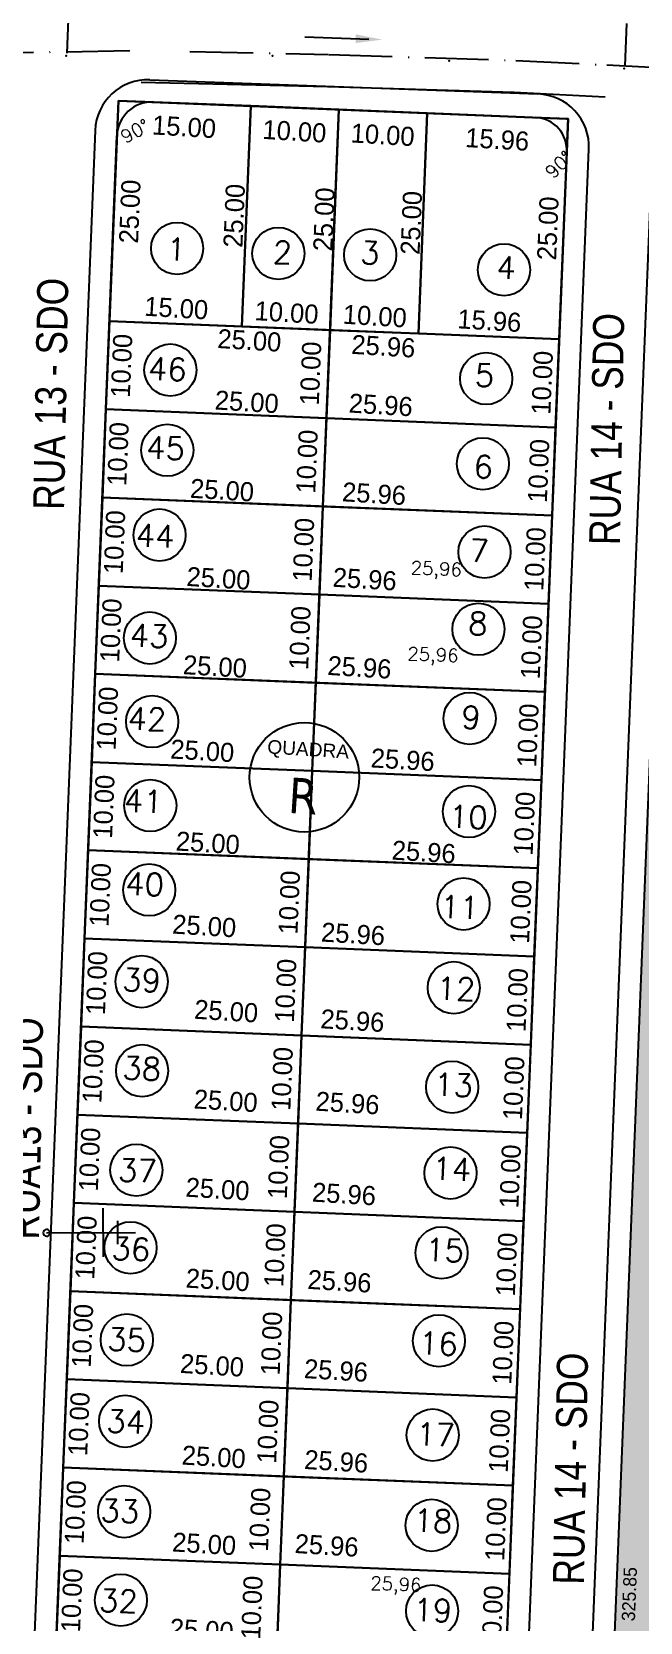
# Model space of a CAD drawing. Header units: millimetres. Extents: x 1794 to 8081, y 409 to 2272.
# Drawn here: x 5988.8 to 6057.7, y 573.1 to 753.3 of the extents above; entities that cross this region are included whole.
import ezdxf
from ezdxf.enums import TextEntityAlignment as Align

# ---------------------------------------------------------------- set-up
doc = ezdxf.new("R2010")
doc.units = ezdxf.units.MM
doc.linetypes.add('ACAD_ISO10W100', pattern=[18, 12, -3, 0, -3])
doc.linetypes.add('HIDDEN', pattern=[0.375, 0.25, -0.125])
for name, color, linetype in [('02 - EIXO VIA', 2, 'ACAD_ISO10W100'), ('03 - CALÇADA', 1, 'Continuous'), ('AGT POSTE', 7, 'Continuous'), ('BOUNDARY LOTES', 2, 'Continuous'), ('boundary quadras', 232, 'Continuous'), ('COT', 8, 'Continuous'), ('Cota', 8, 'Continuous'), ('CURVA_ESQ', 4, 'Continuous'), ('IND_QDª', 6, 'Continuous'), ('LOTE', 2, 'Continuous'), ('NºLOTES', 9, 'Continuous'), ('PROJEÇÃO', 8, 'HIDDEN'), ('PSTILO', 164, 'Continuous'), ('QDª', 4, 'Continuous'), ('SENTIDO ESCOAMENTO', 7, 'Continuous'), ('texto - ruas', 2, 'Continuous')]:
    doc.layers.add(name, color=color, linetype=linetype)
doc.layers.add('Hach Verde', color=7, linetype='Continuous', true_color=0xb5b2b0)
doc.styles.add('arcad1', font='romans.shx')
doc.styles.add('FUTURA', font='')
doc.styles.add('style1', font='tahoma.ttf')
doc.styles.add('T', font='ARIALN.TTF')
doc.styles.get('FUTURA').set_extended_font_data('Futura Lt BT')
doc.dimstyles.new('REGIS', dxfattribs={"dimtxt": 1.5, "dimasz": 0.12, "dimexe": 0, "dimexo": 0, "dimgap": 0, "dimtad": 0, "dimzin": 4, "dimdsep": 46, "dimtxsty": 'arcad1', "dimblk1": 'BOLA', "dimblk2": 'BOLA', "dimsah": 1, "dimcen": 0.12, "dimse1": 1, "dimse2": 1, "dimsd1": 1, "dimsd2": 1, "dimclrd": 256, "dimclre": 8, "dimclrt": 1, "dimadec": 0, "dimazin": 0, "dimtfac": 1.2, "dimtix": 1, "dimtmove": 2, "dimatfit": 3, "dimldrblk": 'BOLA', "dimfxl": 0, "dimfxlon": 1, "dimtvp": 2, "dimtolj": 1, "dimtzin": 4, "dimarcsym": 0})

# ---------------------------------------------------------------- blocks, each defined once
blk = doc.blocks.new('*D1518')
at = {"layer": 'Defpoints', "color": 0}
for p in [(5997.28, 1016.38), (5997.32, 1017.33), (5957.48, 675.13)]:
    blk.add_point(p, dxfattribs=at)
at = {"layer": 'COT', "color": 1, "insert": (5984.34, 1020.47), "char_height": 1.5, "attachment_point": 5, "rotation": 357.719, "style": 'arcad1'}
blk.add_mtext('\\A1;26,19', dxfattribs=at)
blk = doc.blocks.new('BOLA')
for p, q in [((-1, 0), (1, 0)), ((0, -1), (0, 1))]:
    blk.add_line(p, q)
blk.add_circle((0, 0), 0.3)
blk = doc.blocks.new('*D1519')
at = {"layer": 'Defpoints', "color": 0}
for p in [(5998.08, 1036.32), (5998.12, 1037.31), (5958.28, 695.11)]:
    blk.add_point(p, dxfattribs=at)
at = {"layer": 'COT', "color": 1, "insert": (5985.14, 1040.41), "char_height": 1.5, "attachment_point": 5, "rotation": 357.719, "style": 'arcad1'}
blk.add_mtext('\\A1;26,19', dxfattribs=at)
blk = doc.blocks.new('*D1520')
at = {"layer": 'Defpoints', "color": 0}
for p in [(5998.88, 1056.35), (5998.91, 1057.29), (5959.07, 715.1)]:
    blk.add_point(p, dxfattribs=at)
at = {"layer": 'COT', "color": 1, "insert": (5985.93, 1060.44), "char_height": 1.5, "attachment_point": 5, "rotation": 357.719, "style": 'arcad1'}
blk.add_mtext('\\A1;26,19', dxfattribs=at)
blk = doc.blocks.new('*D1535')
at = {"layer": 'Defpoints', "color": 0}
for p in [(6060.74, 1022.65), (6021.13, 680.44), (6047.03, 678.45)]:
    blk.add_point(p, dxfattribs=at)
at = {"layer": 'COT', "color": 1, "insert": (6034.21, 682.54), "char_height": 1.5, "attachment_point": 5, "rotation": 357.719, "style": 'arcad1'}
blk.add_mtext('\\A1;25,96', dxfattribs=at)
blk = doc.blocks.new('*D1536')
at = {"layer": 'Defpoints', "color": 0}
for p in [(6061.14, 1032.64), (6021.53, 690.43), (6047.42, 688.2)]:
    blk.add_point(p, dxfattribs=at)
at = {"layer": 'COT', "color": 1, "insert": (6034.59, 692.28), "char_height": 1.5, "attachment_point": 5, "rotation": 357.719, "style": 'arcad1'}
blk.add_mtext('\\A1;25,96', dxfattribs=at)
blk = doc.blocks.new('*D1572')
at = {"layer": 'Defpoints', "color": 0}
for p in [(6056.73, 921.88), (6017.12, 579.67), (6042.84, 573.15)]:
    blk.add_point(p, dxfattribs=at)
at = {"layer": 'COT', "color": 1, "insert": (6030.01, 577.23), "char_height": 1.5, "attachment_point": 5, "rotation": 357.719, "style": 'arcad1'}
blk.add_mtext('\\A1;25,96', dxfattribs=at)
blk = doc.blocks.new('*D1577')
at = {"layer": 'Defpoints', "color": 0}
for p in [(5991.34, 867.04), (5951.49, 524.84), (5977.62, 522.77)]:
    blk.add_point(p, dxfattribs=at)
at = {"layer": 'COT', "color": 1, "insert": (5964.68, 526.86), "char_height": 1.5, "attachment_point": 5, "rotation": 357.719, "style": 'arcad1'}
blk.add_mtext('\\A1;26,19', dxfattribs=at)
blk = doc.blocks.new('*D1578')
at = {"layer": 'Defpoints', "color": 0}
for p in [(5990.14, 837.06), (5950.3, 494.87), (5976.43, 492.86)]:
    blk.add_point(p, dxfattribs=at)
at = {"layer": 'COT', "color": 1, "insert": (5963.49, 496.95), "char_height": 1.5, "attachment_point": 5, "rotation": 357.719, "style": 'arcad1'}
blk.add_mtext('\\A1;26,19', dxfattribs=at)
blk = doc.blocks.new('NUM_quadra')
blk.add_circle((0, 0), 0.2)
at = {"insert": (-0.1419, 0.1285), "char_height": 0.05, "width": 0.2663, "attachment_point": 1, "style": 'style1'}
blk.add_mtext('\\fArial|b0|i0|c0|p34;QUADRA', dxfattribs=at)
at = {"style": 'style1'}
blk.add_attdef('00', text='', height=0.18, dxfattribs=at).set_placement((0, -0.1335), align=Align.CENTER)
blk = doc.blocks.new('*D2267')
at = {"layer": 'Defpoints', "color": 0}
for p in [(5998.6, 745.53), (5998.6, 745.53), (6049.52, 743.48), (6003.59, 742.38), (5997.83, 726.36)]:
    blk.add_point(p, dxfattribs=at)
at = {"layer": 'Cota', "color": 1, "insert": (6000.49, 742.08), "char_height": 1.5, "attachment_point": 5, "rotation": 28.6782, "style": 'arcad1'}
blk.add_mtext('\\A1;90°', dxfattribs=at)
blk = doc.blocks.new('*D2193')
at = {"layer": 'Defpoints', "color": 0}
for p in [(5896.1, 755.4), (5929.4, 754.18), (5926.11, 748.95), (6229.18, 743.18), (5919.12, 498.86)]:
    blk.add_point(p, dxfattribs=at)
at = {"layer": 'Cota', "color": 1, "insert": (5926.18, 752.14), "char_height": 1.5, "attachment_point": 5, "rotation": 302.3666, "style": 'arcad1'}
blk.add_mtext('\\A1;90°', dxfattribs=at)
blk = doc.blocks.new('*D2228')
at = {"layer": 'Defpoints', "color": 0}
for p in [(5885.93, 746.96), (6045.69, 741.1), (6048.72, 735.35), (6219.01, 734.74), (6032.8, 421.12)]:
    blk.add_point(p, dxfattribs=at)
at = {"layer": 'Cota', "color": 1, "insert": (6048.48, 738.28), "char_height": 1.5, "attachment_point": 5, "rotation": 44.6262, "style": 'arcad1'}
blk.add_mtext('\\A1;90°', dxfattribs=at)

msp = doc.modelspace()

# ---------------------------------------------------------------- hatches: boundary and pattern name
at = {"layer": 'Hach Verde', "ltscale": 12}
h = msp.add_hatch(dxfattribs=at)
h.set_pattern_fill('GRASS', color=256, scale=0.2, angle=360.28122, style=0)
h.set_pattern_definition([(90.28122, (1067.9316, -284.8447), (-3.6096874, 3.574426), [0.9525, -6.2317]), (45.28122, (1067.9316, -284.8447), (-3.60969, 3.5744285), [0.9525, -4.1275]), (135.28122, (1067.9316, -284.8447), (-3.5744285, -3.60969), [0.9525, -4.1275])])
edge = h.paths.add_edge_path()
edge.add_line((6184.742, 695.547), (6213.479, 709.736))
edge.add_line((6213.479, 709.736), (6224.619, 717.742))
edge.add_line((6224.619, 717.742), (6230.592, 737.019))
edge.add_line((6230.592, 737.019), (6221.449, 737.355))
edge.add_arc((6221.05, 746.281), 8.935, 263.23426, 272.56213, ccw=False)
edge.add_line((6219.997, 737.408), (6065.2, 743.089))
edge.add_arc((6065.072, 739.592), 3.5, 87.89819, 177.69311)
edge.add_line((6061.575, 739.732), (6059.728, 693.897))
edge.add_line((6059.728, 693.897), (6049.061, 429.107))
edge.add_arc((6033.442, 430.702), 15.7, 266.18784, 354.17014, ccw=False)
edge.add_line((6032.398, 415.037), (6048.438, 413.577))
edge.add_line((6048.438, 413.577), (6103.437, 410.95))
edge.add_line((6103.437, 410.95), (6113.244, 411.527))
edge.add_line((6113.244, 411.527), (6140.126, 420.953))
edge.add_line((6140.126, 420.953), (6136.831, 438.642))
edge.add_line((6136.831, 438.642), (6139.798, 462.236))
edge.add_line((6139.798, 462.236), (6139.725, 469.38))
edge.add_line((6139.725, 469.38), (6136.925, 477.402))
edge.add_line((6136.925, 477.402), (6125.544, 495.395))
edge.add_line((6125.544, 495.395), (6113.582, 524.445))
edge.add_line((6113.582, 524.445), (6112.632, 539.798))
edge.add_line((6112.632, 539.798), (6114.257, 546.397))
edge.add_line((6114.257, 546.397), (6124.798, 568.259))
edge.add_line((6124.798, 568.259), (6156.446, 602.395))
edge.add_line((6156.446, 602.395), (6167.58, 666.165))
edge.add_line((6167.58, 666.165), (6174.105, 684.077))
edge.add_line((6174.105, 684.077), (6184.742, 695.547))

# ---------------------------------------------------------------- linework, layer by layer
at = {"layer": '02 - EIXO VIA', "ltscale": 0.4}
for p, q in [((5992.814, 750.9), (6000.785, 951.012)), ((6055.966, 749.471), (6063.277, 933.006))]:
    msp.add_line(p, q, dxfattribs=at)
at = {"layer": '02 - EIXO VIA', "ltscale": 0.6}
for p, q in [((5970.896, 750.672), (6001.067, 751.241)), ((6006.68, 751.117), (6022.363, 750.756)), ((6022.412, 750.755), (6043.477, 750.101)), ((6022.412, 750.755), (6043.477, 750.101)), ((6043.595, 750.096), (6053.89, 749.576)), ((6053.89, 749.576), (6064.906, 749.019))]:
    msp.add_line(p, q, dxfattribs=at)
at = {"layer": '03 - CALÇADA'}
for p, q in [((6002.175, 747.904), (6046.105, 746.292)), ((6001.187, 747.643), (6022.28, 747.157)), ((6022.3, 747.156), (6043.365, 746.502)), ((6043.414, 746.5), (6053.709, 745.98)), ((5995.96, 742.149), (5986.481, 506.858))]:
    msp.add_line(p, q, dxfattribs=at)
at = {"layer": '03 - CALÇADA', "linetype": 'Continuous'}
for p, q in [((6042.395, 504.606), (6051.88, 740.054)), ((6057.23, 693.997), (6059.077, 739.833)), ((6046.566, 429.288), (6057.23, 693.997))]:
    msp.add_line(p, q, dxfattribs=at)
at = {"layer": '03 - CALÇADA'}
for centre, start, end in [((6001.955, 741.908), 87.89819, 177.69311), ((6045.884, 740.296), 357.69311, 87.89819)]:
    msp.add_arc(centre, 6, start, end, dxfattribs=at)
at = {"layer": 'AGT POSTE'}
for p, q in [((5996.854, 620.042), (5996.881, 614.52)), ((5998.484, 618.615), (5998.497, 615.964)), ((5990.469, 617.25), (6000.555, 617.299))]:
    msp.add_line(p, q, dxfattribs=at)
for start_param, end_param in [(0.7853982, 3.9269908), (3.9269908, 7.0685835)]:
    msp.add_ellipse((5990.469, 617.25), major_axis=(0.27, 0.272), ratio=1, start_param=start_param, end_param=end_param, dxfattribs=at)
at = {"layer": 'BOUNDARY LOTES'}
for points in [[(6013.586, 744.93), (6002.581, 745.373), (5998.598, 745.533), (5998.415, 740.981), (5997.592, 720.554), (6012.58, 719.95)], [(6023.578, 744.527), (6013.586, 744.93), (6012.58, 719.95), (6022.572, 719.547)], [(6033.57, 744.125), (6023.578, 744.527), (6022.572, 719.547), (6032.563, 719.145)], [(6049.361, 739.653), (6049.516, 743.482), (6045.505, 743.644), (6033.57, 744.125), (6032.563, 719.145), (6048.509, 718.503)], [(6022.572, 719.547), (6012.58, 719.95), (5997.592, 720.554), (5997.189, 710.562), (6022.169, 709.556)], [(6048.509, 718.503), (6032.563, 719.145), (6022.572, 719.547), (6022.169, 709.556), (6048.107, 708.511)], [(6022.169, 709.556), (5997.189, 710.562), (5996.787, 700.57), (6021.766, 699.564)], [(6048.107, 708.511), (6022.169, 709.556), (6021.766, 699.564), (6047.704, 698.519)], [(6021.766, 699.564), (5996.787, 700.57), (5996.384, 690.578), (6021.364, 689.572)], [(6047.704, 698.519), (6021.766, 699.564), (6021.364, 689.572), (6047.302, 688.527)], [(6021.364, 689.572), (5996.384, 690.578), (5995.982, 680.586), (6020.961, 679.58)], [(6047.302, 688.527), (6021.364, 689.572), (6020.961, 679.58), (6046.899, 678.535)], [(6020.961, 679.58), (5995.982, 680.586), (5995.579, 670.594), (6020.559, 669.588)], [(6046.899, 678.535), (6020.961, 679.58), (6020.559, 669.588), (6046.497, 668.543)], [(6020.559, 669.588), (5995.579, 670.594), (5995.177, 660.602), (6020.156, 659.596)], [(6046.497, 668.543), (6020.559, 669.588), (6020.156, 659.596), (6046.094, 658.551)], [(6020.156, 659.596), (5995.177, 660.602), (5994.774, 650.61), (6019.754, 649.604)], [(6046.094, 658.551), (6020.156, 659.596), (6019.754, 649.604), (6045.692, 648.559)], [(6019.754, 649.604), (5994.774, 650.61), (5994.372, 640.619), (6019.351, 639.612)], [(6045.692, 648.559), (6019.754, 649.604), (6019.351, 639.612), (6045.289, 638.567)], [(6019.351, 639.612), (5994.372, 640.619), (5993.969, 630.627), (6018.949, 629.62)], [(6045.289, 638.567), (6019.351, 639.612), (6018.949, 629.62), (6044.887, 628.575)], [(6018.949, 629.62), (5993.969, 630.627), (5993.567, 620.635), (6018.546, 619.628)], [(6044.887, 628.575), (6018.949, 629.62), (6018.546, 619.628), (6044.484, 618.584)], [(6018.546, 619.628), (5993.567, 620.635), (5993.164, 610.643), (6018.144, 609.637)], [(6044.484, 618.584), (6018.546, 619.628), (6018.144, 609.637), (6044.082, 608.592)], [(6018.144, 609.637), (5993.164, 610.643), (5992.762, 600.651), (6017.741, 599.645)], [(6044.082, 608.592), (6018.144, 609.637), (6017.741, 599.645), (6043.679, 598.6)], [(6017.741, 599.645), (5992.762, 600.651), (5992.359, 590.659), (6017.339, 589.653)], [(6043.679, 598.6), (6017.741, 599.645), (6017.339, 589.653), (6043.277, 588.608)], [(6017.339, 589.653), (5992.359, 590.659), (5991.957, 580.667), (6016.936, 579.661)], [(6043.277, 588.608), (6017.339, 589.653), (6016.936, 579.661), (6042.874, 578.616)], [(6016.936, 579.661), (5991.957, 580.667), (5991.554, 570.675), (6016.534, 569.669)], [(6042.874, 578.616), (6016.936, 579.661), (6016.534, 569.669), (6042.472, 568.624)]]:
    msp.add_lwpolyline(points, close=True, dxfattribs=at)
at = {"layer": 'boundary quadras'}
msp.add_lwpolyline([(5998.598, 745.533), (6049.524, 743.482), (6039.756, 501.209), (5997.213, 502.923), (5988.838, 503.26), (5989.697, 524.579), (5993.129, 609.767), (5997.826, 726.359)], close=True, dxfattribs=at)
at = {"layer": 'Cota'}
for centre in [(6005.248, 728.792), (6016.716, 728.223), (6027.106, 728.059), (6042.26, 726.371), (6004.488, 715.013), (6040.242, 714.043), (6004.138, 705.929), (6039.868, 704.393), (6003.262, 696.316), (6040.049, 694.39), (6039.362, 685.641), (6002.172, 684.649), (6002.427, 675.175), (6038.368, 675.536), (6002.213, 665.663), (6038.29, 664.982), (6002.095, 656.1), (6037.681, 654.511), (6001.238, 645.71), (6036.572, 645.026), (6001.287, 635.623), (6036.392, 633.765), (6000.638, 624.36), (6036.205, 624.029), (5999.976, 615.56), (6035.192, 614.992), (5999.558, 605.119), (6034.889, 605.021), (5999.371, 595.892), (6034.186, 594.341), (5999.256, 585.657), (6034.071, 584.106), (5998.887, 575.634), (6034.118, 574.398)]:
    msp.add_circle(centre, 2.951, dxfattribs=at)
at = {"layer": 'CURVA_ESQ'}
for centre, radius, start, end in [((6002.434, 741.39), 4, 87.89819, 177.69311), ((6045.659, 739.923), 3.712, 355.83334, 86.86618)]:
    msp.add_arc(centre, radius, start, end, dxfattribs=at)
at = {"layer": 'LOTE'}
for p, q in [((6013.586, 744.93), (6012.58, 719.95)), ((6013.818, 502.254), (6023.578, 744.527)), ((6033.57, 744.132), (6032.563, 719.145)), ((6048.509, 718.503), (5997.592, 720.554)), ((6048.107, 708.511), (5997.189, 710.562)), ((6047.704, 698.519), (5996.787, 700.57)), ((6047.302, 688.527), (5996.384, 690.578)), ((6046.899, 678.535), (5995.982, 680.586)), ((6046.497, 668.543), (5995.579, 670.594)), ((6046.094, 658.551), (5995.177, 660.602)), ((6045.692, 648.559), (5994.774, 650.61)), ((6045.289, 638.567), (5994.372, 640.619)), ((6044.887, 628.575), (5993.969, 630.627)), ((6044.484, 618.584), (5993.567, 620.635)), ((6044.082, 608.592), (5993.164, 610.643)), ((6043.679, 598.6), (5992.762, 600.651)), ((6043.277, 588.608), (5992.359, 590.659)), ((6042.874, 578.616), (5991.957, 580.667))]:
    msp.add_line(p, q, dxfattribs=at)
at = {"layer": 'PROJEÇÃO', "ltscale": 0.2}
for p, q in [((5998.598, 745.533), (5998.415, 740.981)), ((5998.598, 745.533), (6002.581, 745.373)), ((6045.505, 743.644), (6049.516, 743.482)), ((6049.361, 739.653), (6049.516, 743.482))]:
    msp.add_line(p, q, dxfattribs=at)
at = {"layer": 'PSTILO', "linetype": 'ByBlock'}
for p in [(5992.698, 750.621), (6055.849, 749.163)]:
    msp.add_point(p, dxfattribs=at)
at = {"layer": 'PSTILO'}
for p in [(6016.043, 750.609), (6036.035, 750.029)]:
    msp.add_point(p, dxfattribs=at)
at = {"layer": 'QDª', "linetype": 'Continuous'}
msp.add_line((6002.581, 745.373), (6045.505, 743.644), dxfattribs=at)
at = {"layer": 'QDª', "ltscale": 5}
msp.add_line((5988.999, 507.257), (5998.438, 741.551), dxfattribs=at)
at = {"layer": 'QDª'}
for p, q in [((6039.917, 505.206), (6049.361, 739.653)), ((6049.064, 429.188), (6059.728, 693.897))]:
    msp.add_line(p, q, dxfattribs=at)
at = {"layer": 'SENTIDO ESCOAMENTO'}
msp.add_line((6019.702, 752.781), (6026.97, 752.503), dxfattribs=at)
msp.add_line((6019.702, 752.781), (6026.97, 752.503), dxfattribs=at)
msp.add_solid([(6025.488, 753.053), (6025.455, 752.053), (6028.47, 752.454)], dxfattribs=at)
msp.add_solid([(6025.488, 753.053), (6025.455, 752.053), (6028.47, 752.454)], dxfattribs=at)

# ---------------------------------------------------------------- block references
at = {"layer": 'IND_QDª'}
ref = msp.add_blockref('NUM_quadra', (6019.658, 668.866), dxfattribs=dict(at, xscale=31.00393700788869, yscale=31.0039370078598, zscale=31.00393700787401, rotation=356.3543074208984))
ref.add_attrib('00', 'R', dxfattribs={"layer": '0', "color": 3, "height": 4.031, "rotation": 356.35431, "style": 'style1'}).set_placement((6019.395, 664.736), align=Align.CENTER)

# ---------------------------------------------------------------- texts
at = {"layer": 'Cota', "color": 1, "style": 'FUTURA'}
for p in [(6022.821, 690.464), (6022.228, 680.472), (6027.125, 669.995)]:
    msp.add_text('25.96', height=2.16, rotation=356.4911, dxfattribs=at).set_placement(p)
at = {"layer": 'Cota', "color": 1, "attachment_point": 5, "style": 'FUTURA'}
for s, insert, char_height, rotation in [('\\A1;15.00', (6006.044, 742.556), 2.16, 356.4911), ('\\A1;10.00', (6018.534, 742.053), 2.16, 356.4911), ('\\A1;10.00', (6028.525, 741.651), 2.16, 356.4911), ('\\A1;15.96', (6041.494, 741.128), 2.16, 356.4911), ('\\A1;25.00', (5999.91, 732.97), 2.16, 87.63641), ('\\A1;25.00', (6011.725, 732.495), 2.16, 87.63641), ('\\A1;25.00', (6021.893, 732.085), 2.16, 87.63641), ('\\A1;25.00', (6031.78, 731.687), 2.16, 87.63641), ('\\A1;25.00', (6047.241, 731.064), 2.16, 87.63641), ('\\A1;15.00', (6005.157, 722.016), 2.16, 356.4911), ('\\A1;10.00', (6017.647, 721.513), 2.16, 356.4911), ('\\A1;10.00', (6027.639, 721.11), 2.16, 356.4911), ('\\A1;15.96', (6040.607, 720.588), 2.16, 356.4911), ('\\A1;25.00', (6013.438, 718.356), 2.16, 356.4911), ('\\A1;10.00', (5998.979, 715.494), 2.16, 87.63641), ('\\A1;10.00', (6020.372, 714.632), 2.16, 87.63641), ('\\A1;25.96', (6028.605, 717.696), 2.16, 356.4911), ('\\A1;10.00', (6046.595, 713.576), 2.16, 87.63641), ('\\A1;25.00', (6013.143, 711.392), 2.16, 356.4911), ('\\A1;25.96', (6028.309, 711.045), 2.16, 356.4911), ('\\A1;10.00', (5998.576, 705.502), 2.16, 87.63641), ('\\A1;10.00', (6019.97, 704.64), 2.16, 87.63641), ('\\A1;10.00', (6046.192, 703.584), 2.16, 87.63641), ('\\A1;25.00', (6010.344, 701.389), 2.16, 356.4911), ('\\A1;25.96', (6027.552, 700.988), 2.16, 356.4911), ('\\A1;10.00', (5998.174, 695.51), 2.16, 87.63641), ('\\A1;10.00', (6019.567, 694.648), 2.16, 87.63641), ('\\A1;10.00', (6045.79, 693.592), 2.16, 87.63641), ('\\A1;25.00', (6009.941, 691.397), 2.16, 356.4911), ('\\A1;10.00', (5997.771, 685.518), 2.16, 87.63641), ('\\A1;10.00', (6019.165, 684.656), 2.16, 87.63641), ('\\A1;10.00', (6045.387, 683.6), 2.16, 87.63641), ('\\A1;25.00', (6009.539, 681.405), 2.16, 356.4911), ('\\A1;10.00', (5997.369, 675.526), 2.16, 87.63641), ('\\A1;10.00', (6044.985, 673.608), 2.16, 87.63641), ('\\A1;25.00', (6008.107, 671.847), 2.16, 356.4911), ('\\A1;10.00', (5996.966, 665.534), 2.16, 87.63641), ('\\A1;10.00', (6044.582, 663.616), 2.16, 87.63641), ('\\A1;25.00', (6008.734, 661.421), 2.16, 356.4911), ('\\A1;25.96', (6033.178, 660.39), 2.16, 356.4911), ('\\A1;10.00', (5996.563, 655.542), 2.16, 87.63641), ('\\A1;10.00', (6017.957, 654.681), 2.16, 87.63641), ('\\A1;10.00', (6044.18, 653.624), 2.16, 87.63641), ('\\A1;25.00', (6008.328, 652.006), 2.16, 356.4911), ('\\A1;25.96', (6025.178, 651.103), 2.16, 356.4911), ('\\A1;10.00', (5996.161, 645.551), 2.16, 87.63641), ('\\A1;10.00', (6017.554, 644.689), 2.16, 87.63641), ('\\A1;10.00', (6043.777, 643.632), 2.16, 87.63641), ('\\A1;25.00', (6010.813, 642.358), 2.16, 356.4911), ('\\A1;25.96', (6025.105, 641.278), 2.16, 356.4911), ('\\A1;10.00', (5995.758, 635.559), 2.16, 87.63641), ('\\A1;10.00', (6017.152, 634.697), 2.16, 87.63641), ('\\A1;10.00', (6043.375, 633.64), 2.16, 87.63641), ('\\A1;25.00', (6010.759, 632.191), 2.16, 356.4911), ('\\A1;25.96', (6024.551, 631.942), 2.16, 356.4911), ('\\A1;10.00', (5995.356, 625.567), 2.16, 87.63641), ('\\A1;10.00', (6016.749, 624.705), 2.16, 87.63641), ('\\A1;10.00', (6042.972, 623.649), 2.16, 87.63641), ('\\A1;25.00', (6009.834, 622.197), 2.16, 356.4911), ('\\A1;25.96', (6024.15, 621.637), 2.16, 356.4911), ('\\A1;10.00', (5994.953, 615.575), 2.16, 87.63641), ('\\A1;10.00', (6016.347, 614.713), 2.16, 87.63641), ('\\A1;10.00', (6042.57, 613.657), 2.16, 87.63641), ('\\A1;25.00', (6009.851, 611.894), 2.16, 356.4911), ('\\A1;25.96', (6023.642, 611.749), 2.16, 356.4911), ('\\A1;10.00', (5994.551, 605.583), 2.16, 87.63641), ('\\A1;10.00', (6015.944, 604.721), 2.16, 87.63641), ('\\A1;10.00', (6042.167, 603.665), 2.16, 87.63641), ('\\A1;25.00', (6009.206, 602.226), 2.16, 356.4911), ('\\A1;25.96', (6023.239, 601.64), 2.16, 356.4911), ('\\A1;10.00', (5994.148, 595.591), 2.16, 87.63641), ('\\A1;10.00', (6015.542, 594.729), 2.16, 87.63641), ('\\A1;10.00', (6041.765, 593.673), 2.16, 87.63641), ('\\A1;25.00', (6009.401, 591.843), 2.16, 356.4911), ('\\A1;25.96', (6023.267, 591.341), 2.16, 356.4911), ('\\A1;10.00', (5993.746, 585.599), 2.16, 87.63641), ('\\A1;10.00', (6014.619, 584.758), 2.16, 87.63641), ('\\A1;10.00', (6041.362, 583.681), 2.16, 87.63641), ('\\A1;25.00', (6008.321, 581.995), 2.16, 356.4911), ('\\A1;25.96', (6022.182, 581.82), 2.16, 356.4911), ('\\A1;10.00', (5993.343, 575.607), 2.16, 87.63641), ('\\A1;325.85', (6056.461, 576.313), 1.5, 87.6935), ('\\A1;10.00', (6013.737, 574.786), 2.16, 87.63641), ('\\A1;10.00', (6040.96, 573.689), 2.16, 87.63641), ('\\A1;25.00', (6008.034, 572.239), 2.16, 356.4911)]:
    msp.add_mtext(s, dxfattribs=dict(at, insert=insert, char_height=char_height, rotation=rotation))
at = {"layer": 'NºLOTES', "style": 'arcad1'}
for s, p in [('1', (6005.159, 728.696)), ('2', (6017.183, 728.34)), ('3', (6027.077, 728.301)), ('4', (6042.505, 726.624)), ('46', (6004.151, 715.117)), ('5', (6040.058, 714.424)), ('45', (6003.948, 706.187)), ('6', (6039.921, 704.047)), ('44', (6002.773, 696.221)), ('7', (6039.445, 694.535)), ('8', (6039.308, 686.288)), ('43', (6002.087, 684.898)), ('42', (6001.843, 675.476)), ('9', (6038.531, 675.653)), ('41', (6001.421, 666.16)), ('10', (6038.225, 664.367)), ('40', (6001.578, 656.754)), ('11', (6037.246, 654.14)), ('39', (6001.235, 645.884)), ('12', (6036.833, 644.899)), ('38', (6001.254, 635.88)), ('13', (6036.547, 634.006)), ('37', (6000.767, 624.305)), ('14', (6036.352, 624.479)), ('36', (6000.017, 615.425)), ('15', (6035.546, 615.293)), ('35', (5999.539, 605.141)), ('16', (6034.839, 604.686)), ('34', (5999.443, 595.854)), ('17', (6034.517, 594.386)), ('33', (5998.77, 585.735)), ('18', (6034.221, 584.627)), ('32', (5998.617, 575.544)), ('19', (6034.204, 574.488))]:
    msp.add_text(s, height=2.56, rotation=357.69311, dxfattribs=at).set_placement(p, align=Align.MIDDLE_CENTER)
at = {"layer": 'texto - ruas', "linetype": 'Continuous', "style": 'T'}
for s, p in [('RUA 13 - SDO', (5992.453, 699.146)), ('RUA 14 - SDO', (6055.39, 695.157)), ('RUA13 - SDO', (5989.62, 616.465)), ('RUA 14 - SDO', (6051.293, 577.363))]:
    msp.add_text(s, height=3.5, rotation=88.94419, dxfattribs=at).set_placement(p)

# ---------------------------------------------------------------- dimensions: what is measured, and where the dimension line sits
at = {"layer": 'COT'}
for base, p1, p2, picture, middle in [((5998.876, 1056.348), (5959.073, 715.096), (5998.913, 1057.294), '*D1520', (5985.934, 1060.437)), ((5998.078, 1036.324), (5958.277, 695.112), (5998.117, 1037.31), '*D1519', (5985.136, 1040.414)), ((6047.421, 688.199), (6021.53, 690.434), (6061.14, 1032.641), '*D1536', (6034.594, 692.284)), ((6047.032, 678.452), (6021.132, 680.442), (6060.742, 1022.649), '*D1535', (6034.205, 682.537)), ((5997.284, 1016.381), (5957.481, 675.128), (5997.321, 1017.326), '*D1518', (5984.342, 1020.471)), ((6042.838, 573.146), (6017.118, 579.673), (6056.729, 921.88), '*D1572', (6030.011, 577.231)), ((5977.622, 522.767), (5951.495, 524.842), (5991.335, 867.04), '*D1577', (5964.68, 526.857)), ((5976.431, 492.862), (5950.301, 494.866), (5990.141, 837.064), '*D1578', (5963.489, 496.952))]:
    dim = msp.add_linear_dim(base=base, p1=p1, p2=p2, angle=177.71902, dimstyle='REGIS', override={"dimdsep": 44}, dxfattribs=at)
    dim.commit()
    dim.dimension.update_dxf_attribs({"geometry": picture, "text_midpoint": middle})
at = {"layer": 'Cota'}
for base, line1, line2, picture, middle in [((5926.107, 748.954), ((5919.115, 498.863), (5929.401, 754.177)), ((5896.096, 755.399), (6229.181, 743.175)), '*D2193', (5926.182, 752.137)), ((6048.72, 735.348), ((5885.926, 746.959), (6219.01, 734.735)), ((6032.804, 421.123), (6045.694, 741.096)), '*D2228', (6048.476, 738.278)), ((6003.588, 742.378), ((5998.598, 745.533), (6049.524, 743.482)), ((5997.826, 726.359), (5998.598, 745.533)), '*D2267', (6000.489, 742.077))]:
    dim = msp.add_angular_dim_2l(base=base, line1=line1, line2=line2, dimstyle='REGIS', override={"dimfxl": 0.18, "dimfxlon": 1}, dxfattribs=at)
    dim.commit()
    dim.dimension.update_dxf_attribs({"geometry": picture, "text_midpoint": middle, "dimtype": 162})

doc.saveas('drawing.dxf')
